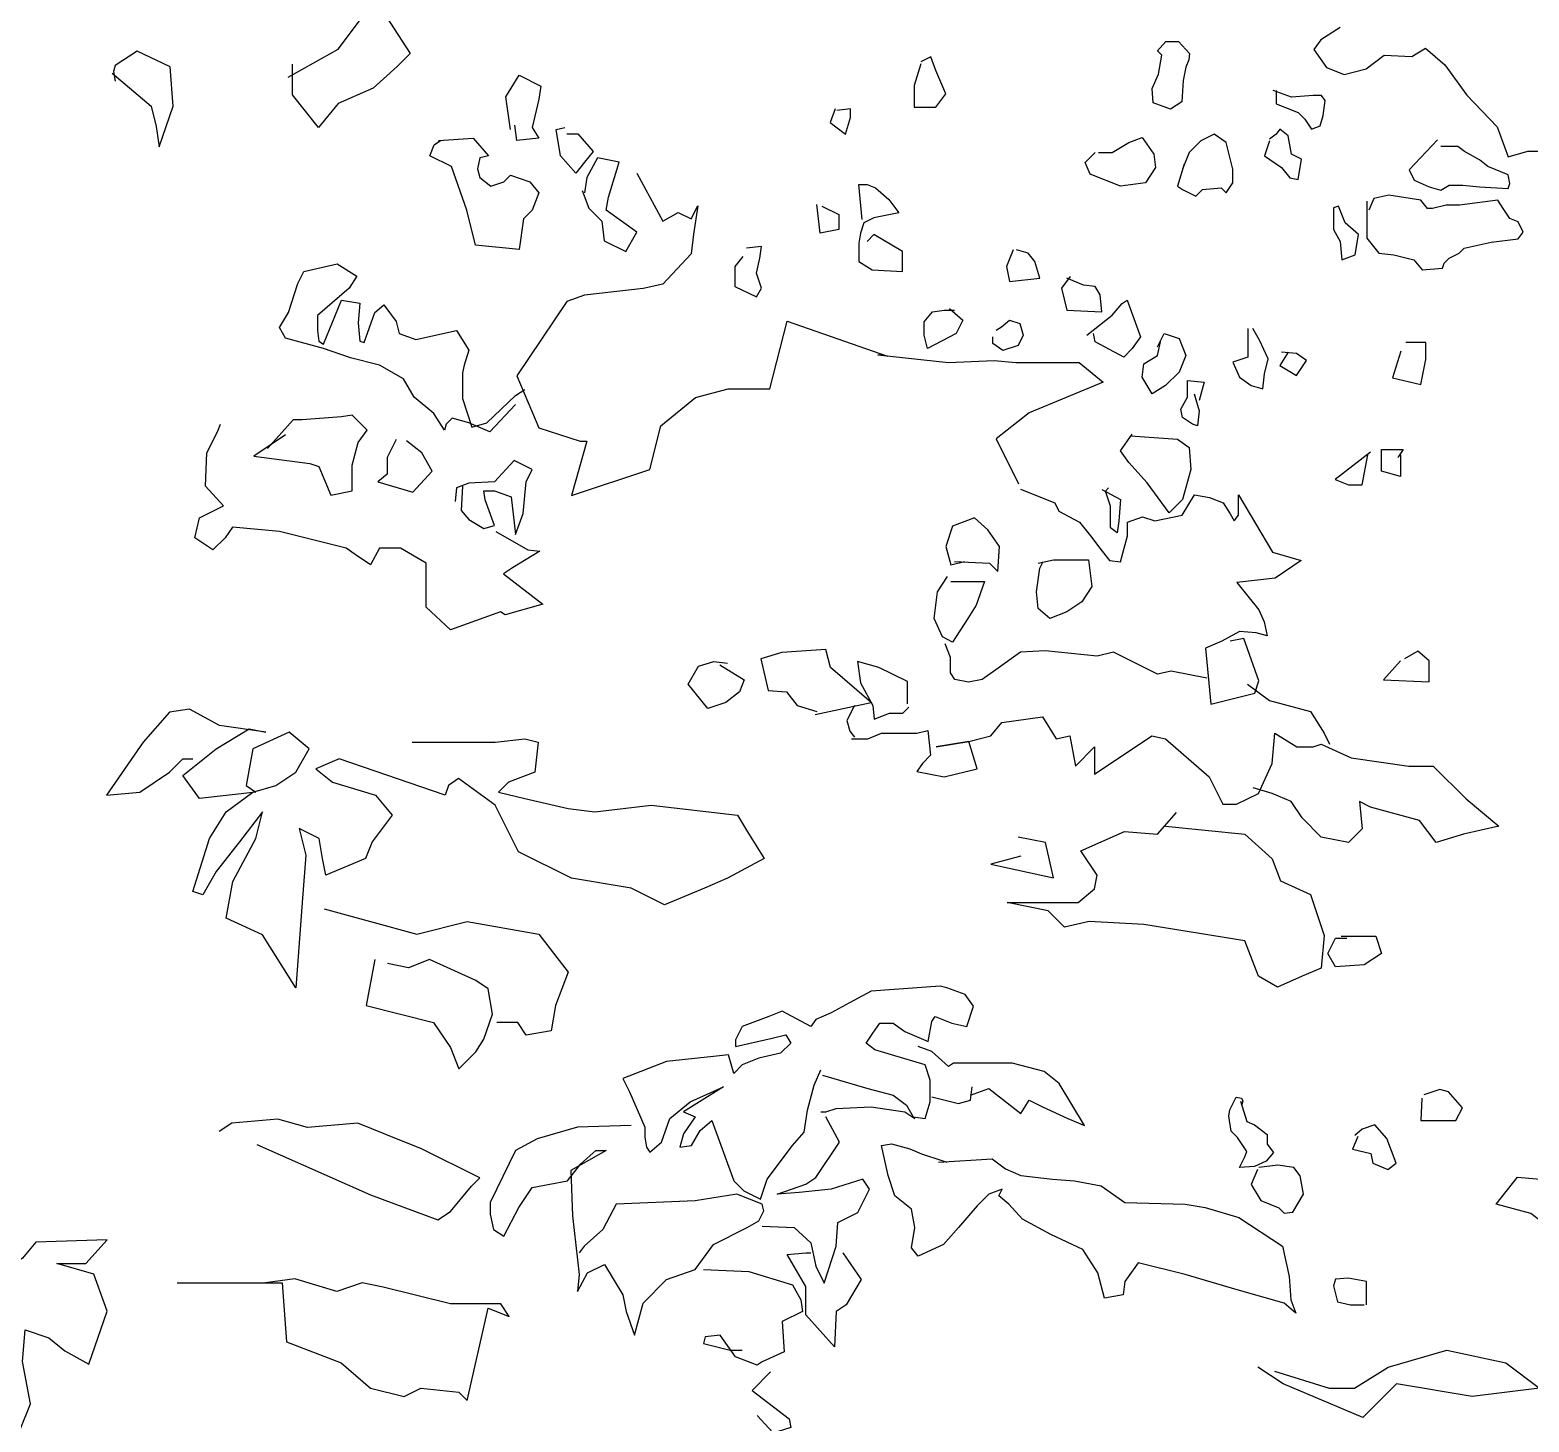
# Model space of a CAD drawing. Extents: x 225307 to 340959, y 27372 to 84205.
# Drawn here: x 309556 to 310926, y 66655 to 67927 of the extents above; entities that cross this region are included whole.
import ezdxf

# ---------------------------------------------------------------- set-up
doc = ezdxf.new("R2010")
doc.units = 0
doc.header["$MEASUREMENT"] = 0
doc.layers.add('LAYER4', color=4, linetype='CONTINUOUS')
doc.layers.add('道路', color=3, linetype='CONTINUOUS')

# ---------------------------------------------------------------- blocks, each defined once
blk = doc.blocks.new('A$C2BD378DE')
at = {"layer": 'LAYER4', "color": 251}
for points in [[(913.4, 2370.8), (924.7, 2353.2), (933.5, 2346.9), (949.8, 2358.2), (956.1, 2374.6), (951.1, 2394.7), (938.5, 2411.1), (939.8, 2436.2), (932.2, 2448.8), (947.3, 2466.4), (975, 2486.5), (1003.9, 2514.2), (1031.5, 2524.2), (1026.4, 2542.2), (1026.4, 2566.5)], [(1890.1, 2567.7), (1932, 2600.9), (1947.7, 2604.4), (1954.7, 2632.4), (1930.3, 2635.9), (1911, 2644.6), (1928.5, 2663.8), (1965.2, 2669.1), (1986.2, 2676.1), (2000.2, 2630.6), (2019.4, 2625.4), (2038.6, 2613.1), (2057.8, 2581.6), (2063.1, 2562.4), (2047.3, 2557.2), (2028.1, 2558.9), (2008.9, 2560.7), (1996.7, 2544.9), (1987.9, 2513.4), (1963.5, 2532.7), (1967, 2574.6), (1933.8, 2555.4), (1907.6, 2557.2), (1888.3, 2576.4)], [(2140.6, 2310.9), (2156, 2360.8), (2156, 2383.9), (2136.8, 2414.6), (2121.4, 2468.4), (2133, 2522.2), (2156, 2552.9), (2163.7, 2491.4), (2152.2, 2422.3), (2182.9, 2391.5), (2152.2, 2318.6), (2136.8, 2295.5)], [(1071.9, 2395.3), (1105.6, 2395.3), (1119.4, 2406), (1120.9, 2419.8), (1125.5, 2438.2), (1134.7, 2445.8), (1133.1, 2464.2), (1128.6, 2465.7), (1124, 2470.3), (1119.4, 2479.5), (1114.8, 2484.1), (1109.3, 2508.8), (1106.2, 2533.4), (1100.1, 2538), (1090.9, 2533.4), (1087.8, 2525.7), (1078.7, 2519.6), (1071, 2515), (1075.6, 2479.7), (1075.6, 2467.5), (1078.7, 2455.2), (1078.7, 2450.6), (1071, 2444.5), (1066.4, 2415.4), (1069.5, 2401.6), (1080.2, 2397)], [(1015.9, 2459.8), (1043.4, 2433.8), (1052.6, 2438.4), (1058.8, 2452.2), (1061.8, 2462.9), (1057.2, 2470.5), (1057.2, 2482.8), (1058.8, 2498.1), (1060.3, 2524.2), (1055.7, 2525.7), (1048, 2524.2), (1040.4, 2505.8), (1034.3, 2498.1), (1026.6, 2484.3), (1022, 2478.2), (1022, 2462.9)], [(1562.9, 1924.3), (1562.9, 1939.3), (1557.9, 1951.8), (1557.9, 1984.2), (1555.4, 1994.2), (1577.9, 1996.7), (1585.4, 1989.2), (1592.8, 1984.2), (1597.8, 2009.2), (1590.4, 2039.1), (1565.4, 2031.6), (1570.4, 2001.7), (1565.4, 2031.6), (1560.4, 2051.6), (1548, 2061.6), (1543, 2099), (1562.9, 2111.5), (1560.4, 2124), (1587.9, 2129), (1570.4, 2146.4), (1595.3, 2146.4), (1560.4, 2198.9), (1562.9, 2211.3), (1597.8, 2251.3), (1622.8, 2263.7), (1622.8, 2276.2), (1612.8, 2296.2), (1585.4, 2308.7), (1557.9, 2311.2), (1570.4, 2331.1), (1570.4, 2346.1), (1567.9, 2353.6), (1580.4, 2381), (1587.9, 2433.5), (1587.9, 2455.9), (1617.8, 2485.9), (1642.7, 2515.8), (1650.2, 2483.4), (1657.7, 2458.4), (1637.7, 2443.4), (1625.3, 2398.5), (1620.3, 2388.5), (1645.2, 2391), (1657.7, 2378.5), (1652.7, 2353.6), (1635.2, 2336.1), (1620.3, 2326.1), (1612.8, 2308.7), (1607.8, 2291.2)], [(1891.2, 2445.4), (1911.7, 2444.5), (1911.7, 2476.6), (1900, 2482.5), (1885.4, 2469.8), (1883.4, 2462), (1888.3, 2447.4)], [(1491.7, 2426), (1509.1, 2410.3), (1510.9, 2452.2), (1491.7, 2452.2), (1482.9, 2441.7), (1489.9, 2429.5)], [(1208.8, 2426.1), (1233.3, 2418.5), (1239.4, 2444.5), (1216.4, 2449.1), (1201.1, 2449.1), (1201.1, 2430.7)], [(1303.5, 2426), (1323.5, 2426), (1318.5, 2408.5), (1298.6, 2408.5), (1298.6, 2428.5), (1306, 2423.5)], [(1926.3, 2387), (1937.9, 2382.1), (1941.8, 2398.7), (1950.6, 2400.6), (1956.4, 2414.3), (1950.6, 2422.1), (1928.2, 2413.3), (1915.6, 2402.6), (1919.4, 2390.9), (1925.3, 2384.1)], [(1301.1, 2398.5), (1326, 2366.1), (1331, 2378.5), (1331, 2391), (1303.5, 2396)], [(1743.3, 2371.8), (1743.3, 2403.3), (1759, 2408.5), (1769.5, 2392.8), (1771.3, 2366.5), (1759, 2359.5), (1745, 2366.5), (1745, 2377)], [(1078, 2364.6), (1097.9, 2364.6), (1108.7, 2370.8), (1125.5, 2372.3), (1120.9, 2384.6), (1102.5, 2387.6), (1091.8, 2375.4), (1076.5, 2369.2), (1078, 2364.6)], [(2080.1, 2394.8), (2058.7, 2394.8), (2055.7, 2378.2), (2056.7, 2366.5), (2062.6, 2364.6), (2077.2, 2368.5), (2080.1, 2380.2), (2080.1, 2392.8)], [(970.9, 2312.5), (983.1, 2312.5), (990.8, 2332.5), (996.9, 2338.6), (1006.1, 2344.7), (1003, 2352.4), (993.8, 2355.4), (980, 2357), (975.5, 2353.9), (975.5, 2346.2), (977, 2326.3), (970.9, 2309.5)], [(1513, 2286.2), (1528, 2306.2), (1538, 2343.6), (1557.9, 2356.1), (1567.9, 2361.1)], [(1642.7, 2211.3), (1650.2, 2283.7), (1672.7, 2308.7), (1692.6, 2316.2), (1705.1, 2343.6), (1742.5, 2356.1), (1772.4, 2353.6), (1779.9, 2336.1), (1789.9, 2313.7), (1779.9, 2296.2), (1747.5, 2283.7), (1732.5, 2191.4), (1730, 2141.4), (1735, 2119), (1720, 2104), (1712.6, 2066.6), (1712.6, 2131.5), (1700.1, 2146.4), (1687.6, 2148.9), (1665.2, 2134), (1647.7, 2173.9), (1650.2, 2203.8), (1630.3, 2221.3)], [(1016.8, 2306.4), (1030.6, 2301.8), (1041.3, 2317.1), (1050.5, 2324.8), (1052, 2332.5), (1033.6, 2335.5), (1029, 2326.3), (1012.2, 2323.3), (1006.1, 2315.6), (1010.7, 2312.5), (1015.3, 2306.4)], [(1209.7, 2323.3), (1221.9, 2315.6), (1231.1, 2330.9), (1217.4, 2340.1), (1211.2, 2330.9), (1209.7, 2317.1)], [(1335.1, 2078.9), (1347.6, 2110.1), (1355.1, 2113.9), (1365.1, 2132.7), (1377.6, 2142.7), (1388.8, 2151.4), (1400.1, 2160.2), (1401.3, 2170.2), (1377.6, 2176.4), (1365.1, 2176.4), (1360.1, 2190.2), (1363.8, 2201.5), (1358.8, 2226.5), (1340.1, 2237.7), (1342.6, 2251.5), (1347.6, 2264), (1357.6, 2270.3), (1363.8, 2274), (1358.8, 2277.8), (1340.1, 2277.8), (1392.6, 2309), (1400.1, 2335.3), (1416.3, 2311.5), (1420.1, 2276.5), (1445.1, 2296.5), (1456.3, 2301.5), (1468.8, 2304), (1466.3, 2294), (1465.1, 2279), (1473.8, 2262.8), (1480.1, 2247.7), (1531.4, 2252.7), (1521.3, 2292.8), (1510.1, 2296.5), (1471.3, 2282.8), (1473.8, 2270.3)], [(1949.8, 2003.8), (1946.7, 2052.9), (1955.9, 2065.2), (1962, 2079), (1965.1, 2108.1), (1966.6, 2128), (1971.2, 2152.6), (1986.5, 2174), (1988.1, 2229.2), (1991.1, 2247.6), (2000.3, 2278.3), (2026.4, 2318.2), (2054, 2324.3), (2075.4, 2325.8), (2087.7, 2330.4), (2078.5, 2319.7), (2066.2, 2276.8), (2052.4, 2229.2), (2041.7, 2186.3), (2058.6, 2174), (2070.8, 2172.5), (2073.9, 2155.6), (2050.9, 2149.5), (2029.4, 2135.7), (2015.7, 2106.6), (2001.9, 2080.5), (1988.1, 2068.2), (1980.4, 2059), (1974.3, 2062.1), (1978.9, 2049.8), (1989.6, 2039.1), (2009.5, 2022.2), (2024.9, 2008.4), (2035.6, 1985.4), (2027.9, 1979.3), (2009.5, 1982.4), (1992.7, 1979.3), (1980.4, 1964), (1962, 1957.8), (1934.4, 1951.7), (1932.9, 1960.9), (1937.5, 1977.8), (1942.1, 1988.5), (1948.2, 2006.9), (1949.8, 2011.5)], [(1956.4, 2295.4), (1970.1, 2289.6), (1984.7, 2298.3), (1991.5, 2314.9), (1996.4, 2319.8), (1995.4, 2327.6), (1978.8, 2337.3), (1962.3, 2334.4), (1954.5, 2328.5), (1952.5, 2313.9), (1954.5, 2296.4)], [(1188.3, 2286.5), (1214.3, 2286.5), (1218.9, 2272.7), (1232.7, 2278.8), (1240.3, 2289.6), (1243.4, 2300.3), (1229.6, 2301.8), (1215.8, 2304.9), (1199, 2297.2), (1188.3, 2291.1)], [(1894.1, 2279.8), (1912.6, 2285.7), (1915.6, 2292.5), (1924.3, 2304.2), (1933.1, 2304.2), (1940.9, 2310), (1948.7, 2303.2), (1953.5, 2292.5), (1954.5, 2278.9), (1944.8, 2283.7), (1939.9, 2285.7), (1927.2, 2276.9), (1921.4, 2271.1), (1907.8, 2269.1), (1901.9, 2270.1), (1890.2, 2275.9), (1891.2, 2280.8), (1894.1, 2281.8), (1898, 2280.8)], [(1038.2, 2228.3), (1058.1, 2222.1), (1061.2, 2226.7), (1067.3, 2239), (1061.2, 2245.1), (1059.7, 2262), (1064.3, 2266.6), (1055.1, 2272.7), (1042.8, 2272.7), (1018.3, 2266.6), (1010.7, 2255.8), (1016.8, 2243.6), (1027.5, 2232.9), (1042.8, 2226.7)], [(1248, 2237.5), (1263.3, 2242.1), (1277.1, 2240.5), (1275.5, 2235.9), (1269.4, 2226.7), (1261.8, 2225.2), (1251, 2231.3), (1235.7, 2231.3), (1237.3, 2246.7), (1254.1, 2242.1)], [(1507.6, 2249), (1501.3, 2216.5), (1503.8, 2204), (1483.8, 2163.9), (1487.6, 2148.9), (1482.6, 2101.4), (1483.8, 2078.9), (1500.1, 2056.3), (1508.8, 2043.8), (1511.3, 2031.3), (1508.8, 2018.8), (1502.6, 2015), (1488.8, 2015), (1476.3, 2010.1)], [(934.8, 2203.5), (926.1, 2211.5), (926.1, 2223.2), (937, 2233.3), (942.8, 2232.6), (949.4, 2229.7), (961.7, 2227.5), (981.3, 2226.1), (987.8, 2215.9), (982, 2199.9), (969, 2199.2), (955.9, 2205), (938.5, 2207.9), (934.8, 2204.3)], [(1286.2, 2179.2), (1289.3, 2222.1), (1297, 2232.9), (1316.9, 2234.4), (1344.4, 2226.7), (1356.7, 2214.5), (1329.1, 2194.6), (1310.7, 2177.7), (1300, 2170), (1284.7, 2180.8)], [(1205.1, 2203.8), (1192.9, 2209.9), (1197.4, 2223.7), (1212.8, 2229.8), (1228.1, 2223.7), (1240.3, 2211.4), (1248, 2199.2), (1232.7, 2190), (1220.4, 2191.5), (1212.8, 2203.8), (1200.5, 2206.8)], [(1027.5, 2150.1), (1027.5, 2162.4), (1018.3, 2177.7), (1013.7, 2190), (1029, 2200.7), (1041.3, 2202.2), (1055.1, 2193), (1058.1, 2170), (1047.4, 2142.5), (1036.7, 2137.9), (1027.5, 2147.1)], [(1194.4, 2139.4), (1176, 2162.4), (1165.3, 2171.6), (1162.2, 2176.2), (1195.9, 2188.4), (1206.6, 2180.8), (1214.3, 2173.1), (1200.5, 2147.1), (1192.9, 2145.5)], [(1335.2, 2153.2), (1344.4, 2170), (1364.3, 2168.5), (1375, 2167), (1370.4, 2160.9), (1350.6, 2160.9), (1336.8, 2156.3), (1333.7, 2159.3)], [(1046.4, 1728.2), (1090.1, 1752.1), (1082.2, 1766.1), (1088.1, 1778), (1076.2, 1784), (1102.1, 1780), (1120, 1778), (1147.8, 1752.1), (1151.8, 1734.2), (1157.8, 1680.5), (1163.7, 1664.5), (1231.4, 1618.8), (1279.1, 1638.7), (1291, 1676.5), (1291, 1682.5), (1340.8, 1668.5), (1316.9, 1740.2), (1277.1, 1750.1), (1251.3, 1782), (1243.3, 1811.9), (1243.3, 1849.7), (1181.6, 1865.6), (1213.5, 1957.2), (1212.4, 1948.5), (1219.4, 2012.9), (1217.4, 2054.7), (1219.4, 2074.6), (1219.4, 2132.4), (1237.3, 2154.3), (1265.2, 2086.6), (1289.1, 2056.7), (1330.1, 2077.1)], [(1140.8, 2124.1), (1151.5, 2116.4), (1171.4, 2121), (1173, 2153.2), (1157.6, 2151.7), (1150, 2147.1), (1148.5, 2136.3), (1142.3, 2121)], [(1402.6, 2095), (1399.5, 2108.8), (1399.5, 2140.9), (1424, 2144), (1437.8, 2134.8), (1447, 2121), (1453.1, 2105.7), (1443.9, 2095), (1428.6, 2093.4), (1407.2, 2096.5), (1401.1, 2099.6)], [(1888.5, 2033), (1882.4, 2049.8), (1905.3, 2079), (1893.1, 2086.6), (1899.2, 2098.9), (1909.9, 2121.9), (1916.1, 2137.2), (1877.8, 2114.2), (1867, 2100.4), (1859.4, 2071.3), (1859.4, 2017.6), (1862.4, 2013), (1848.6, 1997.7), (1844, 1985.4)], [(1670.2, 2079.1), (1677.6, 2051.6), (1690.1, 2109), (1657.7, 2101.5), (1652.7, 2076.6)], [(1116.3, 2072), (1131.6, 2065.9), (1145.4, 2068.9), (1142.3, 2096.5), (1127, 2091.9), (1119.4, 2085.8), (1116.3, 2075.1)], [(1189.8, 2056.7), (1186.7, 2061.3), (1180.6, 2068.9), (1183.7, 2078.1), (1194.4, 2081.2), (1203.6, 2076.6), (1208.2, 2062.8), (1202, 2053.6), (1195.9, 2053.6)], [(1401.1, 2018.4), (1402.6, 2050.5), (1410.3, 2058.2), (1387.3, 2059.7), (1372, 2049), (1361.3, 2036.8), (1368.9, 2016.8), (1387.3, 2010.7), (1404.1, 2015.3), (1401.1, 2027.6)], [(1419.4, 2015.3), (1419.4, 2045.9), (1440.9, 2038.3), (1453.1, 2030.6), (1474.6, 2016.8), (1470, 2007.6), (1453.1, 2000), (1428.6, 2003.1), (1414.8, 2012.2)], [(1870.1, 1898), (1882.4, 1939.4), (1888.5, 1962.4), (1897.7, 1974.7), (1908.4, 1980.8), (1909.9, 1991.6), (1894.6, 1996.2), (1874.7, 1996.2), (1860.9, 1991.6), (1851.7, 1960.9), (1847.1, 1945.6), (1841, 1937.9), (1831.8, 1944), (1822.6, 1950.2), (1822.6, 1962.4), (1830.3, 1973.2), (1839.4, 1994.6), (1821.1, 1997.7), (1816.5, 2000.8), (1822.6, 2016.1), (1825.7, 2029.9), (1807.3, 2036), (1796.5, 2028.4), (1790.4, 2011.5), (1788.9, 2005.4), (1793.5, 1942.5), (1804.2, 1922.6), (1813.4, 1905.7), (1819.5, 1891.9), (1825.7, 1887.3), (1811.9, 1861.2), (1816.5, 1849), (1825.7, 1824.4), (1837.9, 1818.3), (1844, 1818.3), (1836.4, 1852), (1833.3, 1864.3), (1841, 1868.9), (1850.2, 1859.7), (1854.8, 1839.8), (1860.9, 1824.4), (1868.6, 1816.8), (1851.7, 1812.2), (1853.2, 1798.4), (1857.8, 1755.4), (1873.2, 1715.6), (1885.4, 1721.7), (1917.6, 1735.5), (1926.8, 1735.5), (1936, 1737), (1940.6, 1740.1), (1931.4, 1750.8), (1909.9, 1758.5), (1894.6, 1776.9), (1880.8, 1807.6), (1903.8, 1770.8), (1908.4, 1781.5), (1923.7, 1770.8), (1936, 1767.7), (1934.4, 1778.4), (1920.7, 1786.1), (1911.5, 1796.8), (1966.6, 1816.8), (1975.8, 1826), (1983.5, 1841.3), (1965.1, 1847.4), (1934.4, 1870.4), (1922.2, 1881.2), (1902.3, 1884.2), (1879.3, 1890.4), (1865.5, 1896.5)], [(1890, 1997.7), (1896.1, 2022.2), (1893.1, 2033), (1880.8, 2034.5)], [(1169.9, 2013.8), (1180.6, 2026), (1192.9, 2019.9), (1206.6, 1993.9), (1194.4, 1990.8), (1182.1, 1990.8), (1173, 1998.5), (1171.4, 2009.2), (1171.4, 2018.4)], [(946.4, 1987.7), (966.3, 1981.6), (986.2, 1981.6), (986.2, 2001.5), (973.9, 2010.7), (952.5, 2001.5), (940.2, 1996.9), (944.8, 1987.7)], [(1531.2, 1975.6), (1510.5, 1975.6), (1498, 1949.3), (1492.5, 1929.9), (1511.9, 1932.7), (1532.6, 1943.8), (1545, 1945.1), (1539.5, 1959), (1539.5, 1971.4), (1534, 1976.9)], [(1903.8, 1896.5), (1903.8, 1901.1), (1900.7, 1910.3), (1899.2, 1942.5), (1903.8, 1973.2), (1909.9, 1982.4)], [(1088.7, 1934.1), (1056.6, 1931), (1056.6, 1938.7), (1059.7, 1946.4), (1070.4, 1958.6), (1082.6, 1967.8), (1087.2, 1944.8), (1091.8, 1935.6), (1101, 1932.6), (1110.2, 1931), (1127, 1931), (1134.7, 1943.3), (1136.2, 1970.9), (1117.8, 1970.9), (1102.5, 1944.8), (1108.7, 1938.7)], [(1540.9, 1891.2), (1529.8, 1942.4), (1498, 1905.1), (1481.5, 1900.9), (1484.2, 1860.8), (1489.8, 1841.5), (1518.8, 1848.4), (1520.1, 1865), (1532.6, 1874.7), (1538.1, 1892.6)], [(2008, 1842.8), (2009.5, 1872), (2023.3, 1887.3), (2044.8, 1891.9), (2060.1, 1899.6), (2026.4, 1910.3), (2004.9, 1911.8), (1995.7, 1930.2), (1974.3, 1941), (1965.1, 1934.8), (1974.3, 1905.7), (1977.3, 1876.6), (1978.9, 1856.6), (1969.7, 1882.7), (1963.6, 1891.9), (1931.4, 1913.4), (1908.4, 1901.1)], [(2032.5, 1916.4), (2057, 1933.3), (2080, 1919.5), (2086.1, 1910.3), (2118.3, 1908.8), (2089.2, 1882.7), (2063.2, 1882.7), (2034, 1865.8), (2032.5, 1882.7), (2032.5, 1887.3)], [(987.7, 1909.6), (1000, 1905), (1010.7, 1918.8), (995.4, 1923.4), (987.7, 1923.4), (989.2, 1911.1)], [(1532.6, 1927.2), (1546.4, 1920.3), (1556.1, 1923), (1561.6, 1927.2)], [(1076.5, 1897.3), (1084.2, 1912.7), (1097.9, 1912.7), (1101, 1895.8), (1075, 1892.7)], [(2047.8, 1789.2), (2049.4, 1830.6), (2061.6, 1870.4), (2075.4, 1878.1), (2086.1, 1879.6), (2095.3, 1861.2), (2122.9, 1862.8), (2132.1, 1842.8), (2135.2, 1838.2), (2127.5, 1818.3), (2107.6, 1804.5), (2109.1, 1790.7), (2115.3, 1789.2), (2121.4, 1813.7), (2121.4, 1824.4)], [(2141.3, 1850.5), (2158.2, 1833.6), (2184.2, 1867.4), (2191.9, 1868.9), (2204.1, 1830.6), (2213.3, 1852), (2204.1, 1859.7), (2181.1, 1838.2)], [(1122.4, 1825.3), (1131.6, 1817.7), (1150, 1817.7), (1159.2, 1837.6), (1151.5, 1842.2), (1137.7, 1837.6), (1124, 1840.6), (1113.2, 1842.2), (1114.8, 1828.4)], [(1566.1, 1523), (1566.1, 1598.8), (1563.1, 1626.1), (1566.1, 1638.3), (1593.4, 1635.2), (1602.5, 1611), (1611.6, 1601.9), (1617.6, 1626.1), (1626.7, 1665.6), (1629.8, 1689.8), (1623.7, 1741.4), (1632.8, 1820.3), (1647.9, 1829.4), (1672.2, 1844.5), (1690.4, 1811.2), (1699.5, 1790), (1714.6, 1753.5), (1699.5, 1723.2), (1690.4, 1668.6), (1666.1, 1620.1), (1623.7, 1598.8), (1599.4, 1565.5), (1605.5, 1556.4), (1614.6, 1553.3), (1581.3, 1456.3), (1590.4, 1435), (1602.5, 1450.2), (1614.6, 1489.6), (1632.8, 1504.8), (1657, 1486.6), (1672.2, 1480.5), (1687.4, 1444.1), (1672.2, 1441.1), (1654, 1438), (1644.9, 1419.8), (1669.2, 1425.9), (1708.6, 1422.9), (1790.4, 1416.8), (1741.9, 1386.5), (1726.8, 1353.1), (1693.4, 1359.2), (1654, 1380.4), (1629.8, 1386.5), (1657, 1365.2), (1684.3, 1344), (1705.5, 1331.9), (1702.5, 1322.8), (1654, 1337.9), (1629.8, 1353.1), (1611.6, 1377.4), (1605.5, 1398.6), (1593.4, 1416.8), (1572.2, 1428.9), (1557, 1410.7), (1572.2, 1377.4), (1605.5, 1371.3), (1611.6, 1380.4), (1617.6, 1328.8), (1596.4, 1313.7), (1572.2, 1344), (1554, 1374.3), (1557, 1389.5), (1550.9, 1347), (1535.8, 1319.7), (1538.8, 1301.5), (1566.1, 1277.3), (1614.6, 1243.9), (1611.6, 1274.2), (1593.4, 1301.5), (1581.3, 1313.7), (1581.3, 1322.8)], [(1916.1, 1723.2), (1917.6, 1674.2), (1928.3, 1637.4), (1939, 1617.4), (1986.5, 1594.4), (1997.3, 1594.4), (2011.1, 1597.5), (2017.2, 1606.7), (1991.1, 1620.5), (1972.8, 1632.8), (1966.6, 1665), (1951.3, 1677.2), (1939, 1691), (1939, 1700.2), (1957.4, 1668), (1998.8, 1669.6), (2052.4, 1675.7), (2067.8, 1674.2), (2050.9, 1683.4), (2043.2, 1698.7), (2070.8, 1715.6), (2086.1, 1718.6), (2107.6, 1726.3), (2078.5, 1734), (2057, 1755.4), (2047.8, 1781.5), (2024.9, 1798.4), (2009.5, 1829), (2003.4, 1839.8), (1994.2, 1844.4), (1988.1, 1842.8), (1978.9, 1819.8), (1985, 1781.5), (1988.1, 1709.4), (2011.1, 1697.2), (2026.4, 1680.3), (2032.5, 1675.7)], [(1495.3, 1804.2), (1509.1, 1826.3), (1520.1, 1822.1), (1529.8, 1809.7), (1535.3, 1793.1), (1513.2, 1775.1), (1496.7, 1784.8), (1492.5, 1798.6), (1493.9, 1811.1)], [(1062.3, 1678.5), (1078.2, 1684.4), (1090.1, 1696.4), (1108, 1698.4), (1118, 1718.3), (1100.1, 1728.2), (1080.2, 1700.4), (1068.2, 1702.4), (1036.4, 1712.3), (1032.4, 1692.4), (1050.3, 1682.5), (1064.3, 1680.5)], [(1010.5, 1664.5), (1010.5, 1674.5), (1026.5, 1688.4), (1036.4, 1680.5), (1046.4, 1672.5), (1030.4, 1658.6), (1006.6, 1654.6), (1004.6, 1662.6)], [(1718.4, 1442.8), (1741.4, 1527.3), (1729.9, 1573.4), (1741.4, 1638.7), (1776, 1665.6), (1806.7, 1654), (1829.7, 1650.2), (1833.6, 1627.1), (1822, 1619.5), (1822, 1600.3)], [(1006.6, 1612.8), (976.7, 1608.8), (956.8, 1620.7), (966.8, 1640.6), (978.7, 1638.7), (1004.6, 1632.7), (1014.5, 1638.7), (1016.5, 1618.8), (1002.6, 1616.8)], [(1016.5, 1547.1), (1014.5, 1578.9), (1030.4, 1592.9), (1032.4, 1584.9), (1042.4, 1582.9), (1050.3, 1584.9), (1058.3, 1594.9), (1054.3, 1606.8), (1048.3, 1612.8), (1054.3, 1630.7), (1064.3, 1638.7), (1080.2, 1632.7), (1088.1, 1624.7), (1116, 1620.7), (1112, 1580.9), (1080.2, 1573), (1040.4, 1559), (1030.4, 1539.1), (1020.5, 1543.1), (1016.5, 1549.1)], [(1373.7, 1599.6), (1390.3, 1628.6), (1391.7, 1639.7), (1406.9, 1614.8), (1412.4, 1606.5), (1440, 1642.4), (1449.7, 1607.9), (1446.9, 1603.7), (1463.5, 1558.1), (1442.8, 1536), (1402.7, 1536), (1388.9, 1512.5), (1388.9, 1493.2), (1404.1, 1484.9), (1394.5, 1471), (1388.9, 1462.7), (1373.7, 1401.9), (1369.6, 1359.1), (1379.3, 1352.2), (1390.3, 1341.1), (1379.3, 1324.5), (1361.3, 1328.7), (1350.3, 1350.8), (1332.3, 1334.2), (1301.9, 1335.6), (1282.6, 1345.3), (1275.7, 1348)], [(1332.3, 1569.2), (1354.4, 1567.8), (1362.7, 1574.7), (1371, 1588.5), (1368.2, 1598.2), (1344.7, 1589.9), (1336.4, 1588.5), (1336.4, 1598.2), (1342, 1613.4), (1376.5, 1617.6), (1357.2, 1624.5), (1328.2, 1627.2), (1317.1, 1632.8), (1308.8, 1616.2), (1328.2, 1598.2), (1329.5, 1574.7), (1333.7, 1563.7), (1346.1, 1562.3)], [(1257.7, 1617.6), (1282.6, 1594.1), (1274.3, 1574.7), (1270.1, 1559.5), (1275.7, 1554), (1281.2, 1552.6), (1266, 1542.9), (1250.8, 1525), (1234.2, 1515.3), (1221.8, 1493.2), (1214.9, 1466.9), (1206.6, 1442), (1196.9, 1407.5), (1187.3, 1401.9), (1173.5, 1410.2), (1147.2, 1418.5), (1136.2, 1424), (1129.3, 1454.5), (1140.3, 1472.4), (1151.4, 1465.5), (1176.2, 1436.5), (1190, 1436.5), (1199.7, 1437.9), (1202.5, 1442), (1162.4, 1458.6), (1165.2, 1475.2), (1183.1, 1473.8), (1199.7, 1475.2), (1201.1, 1479.3), (1173.5, 1489), (1166.6, 1497.3), (1181.7, 1508.4), (1192.8, 1511.1), (1198.3, 1526.3), (1190, 1563.7), (1208, 1574.7), (1221.8, 1570.6), (1228.7, 1569.2), (1238.4, 1569.2), (1252.2, 1569.2), (1278.4, 1577.5), (1274.3, 1591.3), (1249.4, 1617.6), (1243.9, 1625.9)], [(2060, 1308.3), (2060, 1404.4), (2113.8, 1408.2), (2133, 1458.1), (2156, 1485), (2163.7, 1515.8), (2156, 1531.1), (2159.8, 1565.7), (2167.5, 1573.4), (2083.1, 1592.6), (2090.7, 1611.8), (2079.2, 1604.1), (2079.2, 1558), (2063.9, 1496.5), (2060, 1477.3), (2067.7, 1454.3), (2056.2, 1415.9), (2060, 1389)], [(1764.5, 1488.9), (1806.7, 1481.2), (1822, 1542.6), (1845.1, 1558), (1864.3, 1565.7), (1848.9, 1581.1), (1837.4, 1588.7), (1814.4, 1596.4), (1791.3, 1592.6), (1783.7, 1581.1), (1764.5, 1538.8), (1772.2, 1519.6), (1768.3, 1500.4)], [(1933.4, 1381.3), (1979.4, 1485), (2002.5, 1546.5), (1994.8, 1558), (1971.7, 1577.2), (1964.1, 1584.9), (1937.2, 1531.1), (1929.5, 1511.9), (1914.2, 1473.5), (1918, 1427.4), (1910.3, 1400.5), (1914.2, 1358.3), (1921.8, 1346.7)], [(1289.5, 1508.4), (1306.1, 1500.1), (1321.2, 1500.1), (1328.2, 1491.8), (1337.8, 1523.6), (1318.5, 1541.5), (1301.9, 1531.9), (1290.9, 1518)], [(958.8, 1409.7), (933, 1455.5), (901.1, 1479.4), (903.1, 1499.3), (936.9, 1521.2), (948.9, 1509.3), (968.8, 1487.4), (982.7, 1455.5), (1004.6, 1437.6), (974.7, 1413.7), (946.9, 1413.7)], [(1285.3, 1407.5), (1304.7, 1378.4), (1311.6, 1429.6), (1314.3, 1437.9), (1340.6, 1448.9), (1336.4, 1468.3), (1313, 1468.3), (1292.2, 1473.8), (1281.2, 1482.1), (1267.4, 1468.3), (1268.8, 1458.6), (1271.5, 1422.7), (1271.5, 1414.4), (1297.8, 1390.9)], [(955.1, 1248.9), (985.2, 1284.8), (1003.8, 1289.1), (1022.4, 1291.9), (985.2, 1304.8), (949.3, 1302), (935, 1271.9), (947.9, 1251.8), (953.6, 1250.4), (962.2, 1251.8)], [(2218.8, 1155), (2170.4, 1174.3), (2131.7, 1167.1), (2102.7, 1169.5), (2110, 1191.3), (2122.1, 1205.8), (2134.2, 1227.6), (2085.8, 1244.5), (2052, 1232.4), (2042.3, 1198.5), (2042.3, 1225.1), (2020.5, 1244.5), (2022.9, 1179.2), (2037.4, 1167.1), (2049.5, 1150.1), (2054.4, 1140.5), (2030.2, 1130.8), (2032.6, 1113.9), (2047.1, 1099.3), (2061.6, 1084.8), (2076.1, 1087.2)]]:
    blk.add_lwpolyline(points, dxfattribs=at)

msp = doc.modelspace()

# ---------------------------------------------------------------- block references
at = {"layer": '道路', "color": 8, "rotation": 270}
msp.add_blockref('A$C2BD378DE', (308382.4, 68842.2, 7947), dxfattribs=at)

doc.saveas('drawing.dxf')
